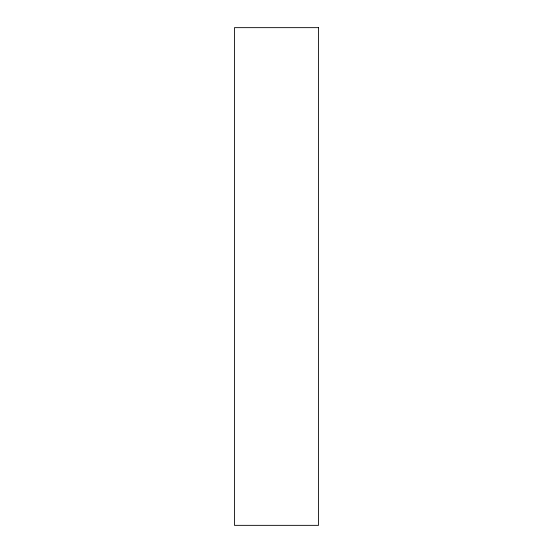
<?xml version="1.0" encoding="UTF-8"?>
<svg xmlns="http://www.w3.org/2000/svg" width="553" height="553" viewBox="0 0 553 553"><rect width="100%" height="100%" fill="white"/><g stroke="black" fill="none" stroke-linecap="round" stroke-linejoin="round"><path stroke-width="0.83" d="M318.535 27.65L234.465 27.65L234.465 525.35L318.535 525.35L318.535 27.65"/></g></svg>
